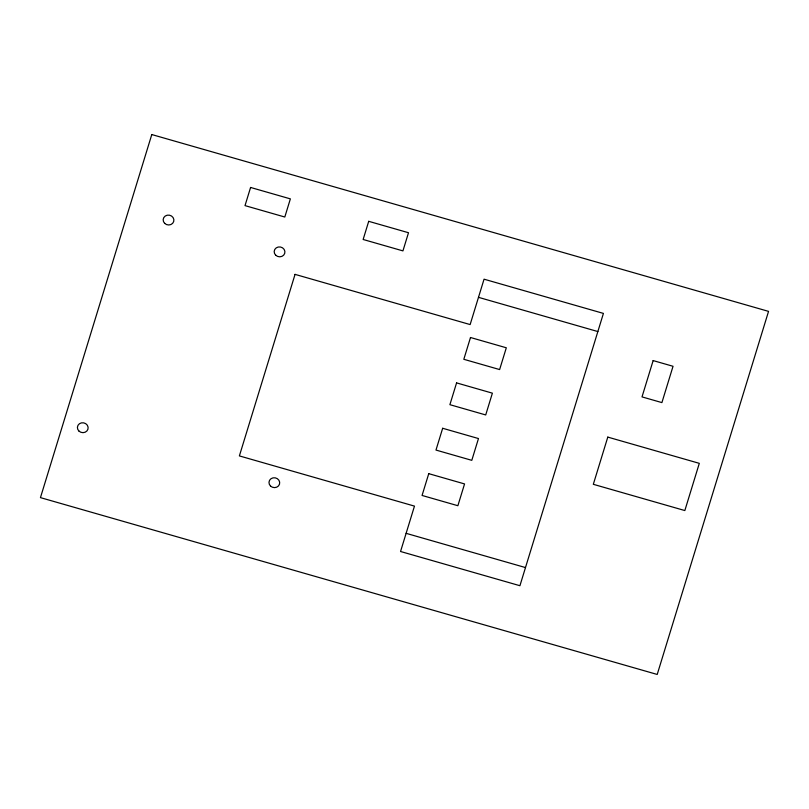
<?xml version="1.0" encoding="UTF-8"?>
<svg xmlns="http://www.w3.org/2000/svg" width="809" height="809" viewBox="0 0 809 809"><rect width="100%" height="100%" fill="white"/><g stroke="black" fill="none" stroke-linecap="round" stroke-linejoin="round"><path stroke-width="1.21" d="M478.483 297.338L597.861 331.559M406.118 533.333L525.486 567.564M151.789 134.547L40.45 497.626L657.211 674.453L768.55 311.374L151.789 134.547M250.588 187.455L245.016 205.617L284.808 217.024L290.37 198.872L250.588 187.455M295.052 274.372L239.383 455.912L414.471 506.11L400.546 551.495L519.924 585.716L603.423 313.407L484.055 279.186L470.14 324.571L295.052 274.372M368.712 221.322L363.14 239.484L402.933 250.891L408.505 232.729L368.712 221.322M428.75 473.659L422.065 495.452L457.874 505.716L464.558 483.934L428.75 473.659M442.665 428.274L435.98 450.067L471.799 460.331L478.473 438.549L442.665 428.274M456.579 382.89L449.895 404.682L485.713 414.946L492.388 393.164L456.579 382.89M470.494 337.505L463.82 359.297L499.628 369.561L506.313 347.779L470.494 337.505M607.792 437.103L593.321 484.308L684.839 510.55L699.31 463.345L607.792 437.103M653.146 360.581L642.012 396.895L661.904 402.599L673.037 366.285L653.146 360.581M164.692 223.385A5.39 4.935 10.5 0 0 173.702 221.514A5.39 4.935 10.5 0 0 167.2 215.204A5.39 4.935 10.5 0 0 164.692 223.385M270.499 486.027A5.39 4.935 10.5 0 0 279.509 484.166A5.39 4.935 10.5 0 0 273.007 477.856A5.39 4.935 10.5 0 0 270.499 486.027M275.707 255.209A5.39 4.935 10.5 0 0 284.728 253.348A5.39 4.935 10.5 0 0 278.215 247.028A5.39 4.935 10.5 0 0 275.707 255.209M78.928 431.055A5.39 4.935 10.5 0 0 87.948 429.185A5.39 4.935 10.5 0 0 81.436 422.874A5.39 4.935 10.5 0 0 78.928 431.055"/></g></svg>
